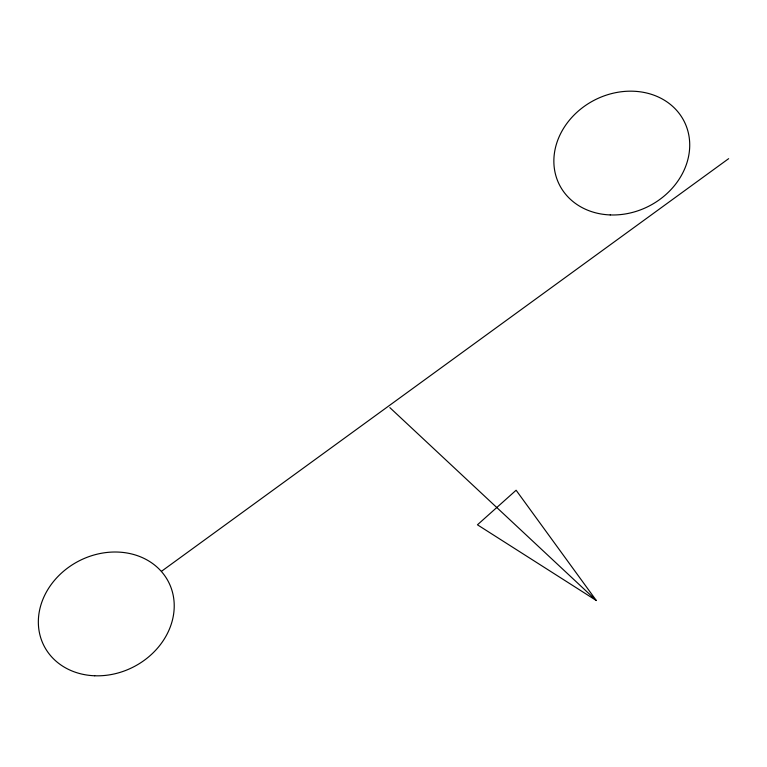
<?xml version="1.0" encoding="UTF-8"?>
<svg xmlns="http://www.w3.org/2000/svg" width="767" height="767" viewBox="0 0 767 767"><rect width="100%" height="100%" fill="white"/><g stroke="black" fill="none" stroke-linecap="round" stroke-linejoin="round"><path stroke-width="1.15" d="M161.521 571.281L728.65 158.664M596.333 600.532L477.448 524.801L516.114 490.238L596.333 600.532L389.847 407.613M610.216 214.933A69.97 59.596 -27.2 0 0 685.554 124.35A69.97 59.596 -27.2 0 0 569.613 119.949A69.97 59.596 -27.2 0 0 610.216 214.933M94.705 675.775A69.979 59.596 -27.2 0 0 170.053 585.183A69.979 59.596 -27.2 0 0 54.102 580.792A69.979 59.596 -27.2 0 0 94.705 675.775"/></g></svg>
